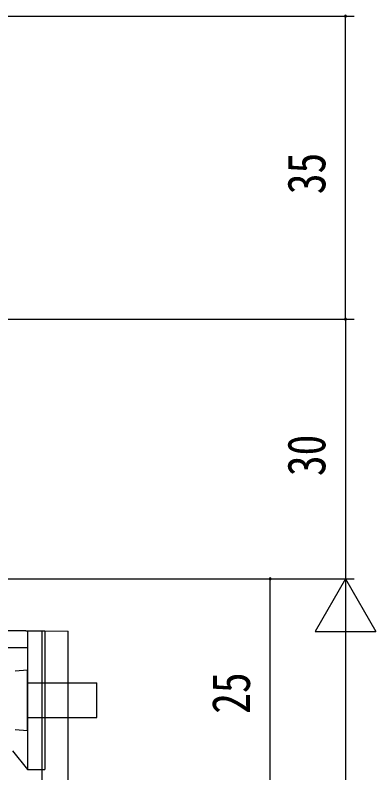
# Model space of a CAD drawing. Units: millimetres, scale not verified. Extents: x -567 to 567, y -403 to 403.
# Drawn here: x -309.6 to -268, y 101.2 to 188.7 of the extents above; entities that cross this region are included whole.
import ezdxf
from ezdxf.enums import TextEntityAlignment as Align

# ---------------------------------------------------------------- set-up
doc = ezdxf.new("R2010")
doc.units = ezdxf.units.MM
doc.header["$LTSCALE"] = 2
doc.layers.add('0-4_YKK_13', color=4, linetype='Continuous')
doc.layers.add('0-5_YKK_D', color=6, linetype='Continuous')
doc.styles.add('ＭＳ ゴシック', font='')
doc.styles.get('ＭＳ ゴシック').set_extended_font_data('MS Gothic')

msp = doc.modelspace()

# ---------------------------------------------------------------- linework, layer by layer
at = {"layer": '0-4_YKK_13'}
for p, q in [((-308.668, 117.568), (-312.668, 117.568)), ((-308.168, 117.568), (-308.168, 101.568)), ((-308.168, 117.568), (-306.168, 117.568)), ((-306.466, 98.549), (-306.463, 117.549)), ((-306.463, 117.549), (-303.463, 117.548)), ((-306.168, 117.568), (-306.168, 101.568)), ((-303.466, 98.548), (-303.463, 117.548)), ((-309.581, 112.944), (-308.168, 113.068)), ((-308.168, 106.068), (-308.168, 113.068)), ((-306.168, 112.771), (-306.168, 112.765)), ((-308.168, 111.568), (-300.168, 111.568)), ((-300.168, 107.568), (-300.168, 111.568)), ((-308.168, 107.568), (-300.168, 107.568)), ((-309.581, 106.191), (-308.168, 106.068)), ((-306.169, 105.003), (-306.168, 104.982)), ((-309.89, 103.697), (-308.168, 101.568)), ((-308.168, 101.568), (-306.168, 101.568))]:
    msp.add_line(p, q, dxfattribs=at)
msp.add_lwpolyline([(-308.168, 115.616), (-308.668, 115.616), (-312.668, 115.616), (-312.668, 117.568)], dxfattribs=at)
for centre, radius, start, end in [((-308.667, 115.068), 2.5, 89.28704, 90.0088), ((-308.667, 115.068), 2.5, 89.28704, 90.0088), ((-308.667, 115.068), 2.5, 88.58288, 89.30464), ((-308.667, 115.068), 2.5, 88.58288, 89.30464), ((-308.666, 115.068), 2.5, 87.8787, 88.60046), ((-308.666, 115.068), 2.5, 87.87871, 88.60046), ((-308.665, 115.068), 2.5, 87.17449, 87.89625), ((-308.665, 115.068), 2.5, 87.1745, 87.89626), ((-308.664, 115.068), 2.5, 86.47025, 87.19201), ((-308.664, 115.068), 2.5, 86.47026, 87.19202), ((-308.664, 115.068), 2.5, 85.76596, 86.48772), ((-308.664, 115.068), 2.5, 85.76597, 86.48773), ((-308.663, 115.068), 2.5, 85.06161, 85.78337), ((-308.663, 115.068), 2.5, 85.06162, 85.78338), ((-308.662, 115.068), 2.499, 84.35719, 85.07895), ((-308.662, 115.068), 2.499, 84.3572, 85.07896), ((-308.661, 115.068), 2.499, 83.65269, 84.37445), ((-308.661, 115.068), 2.499, 83.6527, 84.37446), ((-308.66, 115.068), 2.499, 82.94809, 83.66985), ((-308.66, 115.068), 2.499, 82.94811, 83.66987), ((-308.66, 115.068), 2.499, 82.2434, 82.96516), ((-308.66, 115.068), 2.499, 82.24342, 82.96518), ((-308.659, 115.068), 2.499, 81.53859, 82.26036), ((-308.659, 115.068), 2.499, 81.53862, 82.26038), ((-308.658, 115.068), 2.498, 80.83367, 81.55543), ((-308.658, 115.068), 2.498, 80.83369, 81.55545), ((-308.657, 115.069), 2.498, 80.12861, 80.85037), ((-308.657, 115.069), 2.498, 80.12864, 80.85039), ((-308.657, 115.069), 2.498, 79.4234, 80.14516), ((-308.657, 115.069), 2.498, 79.42343, 80.14519), ((-308.656, 115.069), 2.498, 78.71805, 79.43981), ((-308.656, 115.069), 2.498, 78.71808, 79.43984)]:
    msp.add_arc(centre, radius, start, end, dxfattribs=at)
at = {"layer": '0-5_YKK_D'}
for p, q in [((-368.466, 188.567), (-270.466, 188.567)), ((-271.466, 153.567), (-271.466, 188.567)), ((-368.466, 153.567), (-270.466, 153.567)), ((-368.466, 153.567), (-270.466, 153.567)), ((-271.466, 153.567), (-271.466, 123.567)), ((-368.466, 123.567), (-270.466, 123.567)), ((-368.466, 123.567), (-270.466, 123.567)), ((-296.168, 123.567), (-279.168, 123.567)), ((-280.168, 98.567), (-280.168, 123.567)), ((-271.466, 123.567), (-274.966, 117.505)), ((-271.466, 123.567), (-267.966, 117.505)), ((-271.466, 123.567), (-271.466, 111.443)), ((-274.966, 117.505), (-267.966, 117.505)), ((-271.466, 116.567), (-271.466, -169.433))]:
    msp.add_line(p, q, dxfattribs=at)
for centre, start, end in [((-271.466, 188.567), 90, 270), ((-271.466, 188.567), 270, 90), ((-271.466, 153.567), 90, 270), ((-271.466, 153.567), 90, 270), ((-271.466, 153.567), 270, 90), ((-271.466, 153.567), 270, 90), ((-280.168, 123.567), 90, 270), ((-280.168, 123.567), 270, 90)]:
    msp.add_arc(centre, 0.106, start, end, dxfattribs=at)

# ---------------------------------------------------------------- texts
at = {"layer": '0-5_YKK_D', "style": 'ＭＳ ゴシック', "width": 0.8}
for s, p in [('35', (-272.466, 167.997)), ('30', (-272.466, 135.436)), ('25', (-281.168, 107.985))]:
    msp.add_text(s, height=4.399, rotation=90, dxfattribs=at).set_placement(p, align=Align.BOTTOM_LEFT)

doc.saveas('drawing.dxf')
